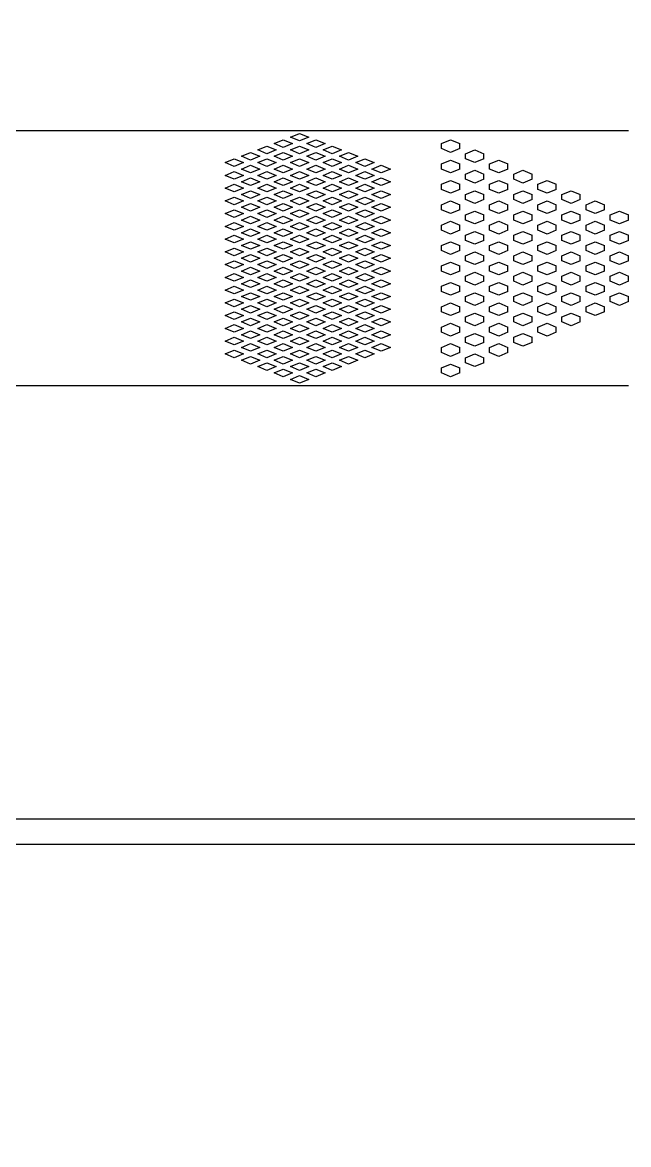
# Model space of a CAD drawing. Header units: inches. Extents: x -271009 to 5700, y -37000 to 38138.
# Drawn here: x -119278 to -116867, y -27127 to -22660 of the extents above; entities that cross this region are included whole.
import ezdxf

# ---------------------------------------------------------------- set-up
doc = ezdxf.new("R2010")
doc.units = ezdxf.units.IN
doc.header["$MEASUREMENT"] = 0

msp = doc.modelspace()

# ---------------------------------------------------------------- linework, layer by layer
for p, q in [((-116867.2, -23091.2), (-119823.5, -23091.2)), ((-118277.5, -23142), (-118241, -23126.8)), ((-118241, -23157.2), (-118277.5, -23142)), ((-118241, -23126.8), (-118204.5, -23142)), ((-118204.5, -23142), (-118241, -23157.2)), ((-118212.6, -23116.6), (-118176, -23101.4)), ((-118176, -23131.8), (-118212.6, -23116.6)), ((-118176, -23101.4), (-118139.5, -23116.6)), ((-118139.5, -23116.6), (-118176, -23131.8)), ((-118147.6, -23142), (-118111.1, -23126.8)), ((-118111.1, -23157.2), (-118147.6, -23142)), ((-118111.1, -23126.8), (-118074.5, -23142)), ((-118074.5, -23142), (-118111.1, -23157.2)), ((-117611.7, -23142), (-117575.2, -23126.8)), ((-117611.7, -23162.3), (-117611.7, -23142)), ((-117575.2, -23126.8), (-117538.6, -23142)), ((-117538.6, -23162.3), (-117538.6, -23142)), ((-118407.5, -23192.7), (-118370.9, -23177.5)), ((-118370.9, -23177.5), (-118334.4, -23192.7)), ((-118342.5, -23167.4), (-118306, -23152.1)), ((-118306, -23182.6), (-118342.5, -23167.4)), ((-118306, -23152.1), (-118269.4, -23167.4)), ((-118269.4, -23167.4), (-118306, -23182.6)), ((-118277.5, -23192.7), (-118241, -23177.5)), ((-118241, -23177.5), (-118204.5, -23192.7)), ((-118212.6, -23167.4), (-118176, -23152.1)), ((-118176, -23182.6), (-118212.6, -23167.4)), ((-118176, -23152.1), (-118139.5, -23167.4)), ((-118139.5, -23167.4), (-118176, -23182.6)), ((-118147.6, -23192.7), (-118111.1, -23177.5)), ((-118111.1, -23177.5), (-118074.5, -23192.7)), ((-118082.7, -23167.4), (-118046.1, -23152.1)), ((-118046.1, -23182.6), (-118082.7, -23167.4)), ((-118046.1, -23152.1), (-118009.6, -23167.4)), ((-118009.6, -23167.4), (-118046.1, -23182.6)), ((-118017.7, -23192.7), (-117981.2, -23177.5)), ((-117981.2, -23177.5), (-117944.6, -23192.7)), ((-117575.2, -23177.5), (-117611.7, -23162.3)), ((-117538.6, -23162.3), (-117575.2, -23177.5)), ((-117515.8, -23182.6), (-117479.2, -23167.4)), ((-117515.8, -23202.9), (-117515.8, -23182.6)), ((-117479.2, -23167.4), (-117442.7, -23182.6)), ((-117442.7, -23202.9), (-117442.7, -23182.6)), ((-118472.4, -23218.1), (-118435.9, -23202.9)), ((-118435.9, -23233.3), (-118472.4, -23218.1)), ((-118435.9, -23202.9), (-118399.3, -23218.1)), ((-118399.3, -23218.1), (-118435.9, -23233.3)), ((-118370.9, -23208), (-118407.5, -23192.7)), ((-118407.5, -23243.5), (-118370.9, -23228.3)), ((-118334.4, -23192.7), (-118370.9, -23208)), ((-118370.9, -23228.3), (-118334.4, -23243.5)), ((-118342.5, -23218.1), (-118306, -23202.9)), ((-118306, -23233.3), (-118342.5, -23218.1)), ((-118306, -23202.9), (-118269.4, -23218.1)), ((-118269.4, -23218.1), (-118306, -23233.3)), ((-118241, -23208), (-118277.5, -23192.7)), ((-118277.5, -23243.5), (-118241, -23228.3)), ((-118204.5, -23192.7), (-118241, -23208)), ((-118241, -23228.3), (-118204.5, -23243.5)), ((-118212.6, -23218.1), (-118176, -23202.9)), ((-118176, -23233.3), (-118212.6, -23218.1)), ((-118176, -23202.9), (-118139.5, -23218.1)), ((-118139.5, -23218.1), (-118176, -23233.3)), ((-118111.1, -23208), (-118147.6, -23192.7)), ((-118147.6, -23243.5), (-118111.1, -23228.3)), ((-118074.5, -23192.7), (-118111.1, -23208)), ((-118111.1, -23228.3), (-118074.5, -23243.5)), ((-118082.7, -23218.1), (-118046.1, -23202.9)), ((-118046.1, -23233.3), (-118082.7, -23218.1)), ((-118046.1, -23202.9), (-118009.6, -23218.1)), ((-118009.6, -23218.1), (-118046.1, -23233.3)), ((-117981.2, -23208), (-118017.7, -23192.7)), ((-118017.7, -23243.5), (-117981.2, -23228.3)), ((-117944.6, -23192.7), (-117981.2, -23208)), ((-117981.2, -23228.3), (-117944.6, -23243.5)), ((-117952.7, -23218.1), (-117916.2, -23202.9)), ((-117916.2, -23233.3), (-117952.7, -23218.1)), ((-117916.2, -23202.9), (-117879.7, -23218.1)), ((-117879.7, -23218.1), (-117916.2, -23233.3)), ((-117887.8, -23243.5), (-117851.2, -23228.3)), ((-117851.2, -23228.3), (-117814.7, -23243.5)), ((-117611.7, -23223.2), (-117575.2, -23208)), ((-117611.7, -23243.5), (-117611.7, -23223.2)), ((-117575.2, -23208), (-117538.6, -23223.2)), ((-117538.6, -23243.5), (-117538.6, -23223.2)), ((-117479.2, -23218.1), (-117515.8, -23202.9)), ((-117442.7, -23202.9), (-117479.2, -23218.1)), ((-117419.9, -23223.2), (-117383.3, -23208)), ((-117419.9, -23243.5), (-117419.9, -23223.2)), ((-117383.3, -23208), (-117346.8, -23223.2)), ((-117346.8, -23243.5), (-117346.8, -23223.2)), ((-118472.4, -23268.9), (-118435.9, -23253.6)), ((-118435.9, -23284.1), (-118472.4, -23268.9)), ((-118435.9, -23253.6), (-118399.3, -23268.9)), ((-118399.3, -23268.9), (-118435.9, -23284.1)), ((-118370.9, -23258.7), (-118407.5, -23243.5)), ((-118334.4, -23243.5), (-118370.9, -23258.7)), ((-118342.5, -23268.9), (-118306, -23253.6)), ((-118306, -23284.1), (-118342.5, -23268.9)), ((-118306, -23253.6), (-118269.4, -23268.9)), ((-118269.4, -23268.9), (-118306, -23284.1)), ((-118241, -23258.7), (-118277.5, -23243.5)), ((-118204.5, -23243.5), (-118241, -23258.7)), ((-118212.6, -23268.9), (-118176, -23253.6)), ((-118176, -23284.1), (-118212.6, -23268.9)), ((-118176, -23253.6), (-118139.5, -23268.9)), ((-118139.5, -23268.9), (-118176, -23284.1)), ((-118111.1, -23258.7), (-118147.6, -23243.5)), ((-118074.5, -23243.5), (-118111.1, -23258.7)), ((-118082.7, -23268.9), (-118046.1, -23253.6)), ((-118046.1, -23284.1), (-118082.7, -23268.9)), ((-118046.1, -23253.6), (-118009.6, -23268.9)), ((-118009.6, -23268.9), (-118046.1, -23284.1)), ((-117981.2, -23258.7), (-118017.7, -23243.5)), ((-117944.6, -23243.5), (-117981.2, -23258.7)), ((-117952.7, -23268.9), (-117916.2, -23253.6)), ((-117916.2, -23284.1), (-117952.7, -23268.9)), ((-117916.2, -23253.6), (-117879.7, -23268.9)), ((-117879.7, -23268.9), (-117916.2, -23284.1)), ((-117851.2, -23258.7), (-117887.8, -23243.5)), ((-117814.7, -23243.5), (-117851.2, -23258.7)), ((-117575.2, -23258.7), (-117611.7, -23243.5)), ((-117538.6, -23243.5), (-117575.2, -23258.7)), ((-117515.8, -23263.8), (-117479.2, -23248.6)), ((-117515.8, -23284.1), (-117515.8, -23263.8)), ((-117479.2, -23248.6), (-117442.7, -23263.8)), ((-117442.7, -23284.1), (-117442.7, -23263.8)), ((-117383.3, -23258.7), (-117419.9, -23243.5)), ((-117346.8, -23243.5), (-117383.3, -23258.7)), ((-117323.9, -23263.8), (-117287.4, -23248.6)), ((-117323.9, -23284.1), (-117323.9, -23263.8)), ((-117287.4, -23248.6), (-117250.9, -23263.8)), ((-117250.9, -23284.1), (-117250.9, -23263.8)), ((-118472.4, -23319.6), (-118435.9, -23304.4)), ((-118435.9, -23334.8), (-118472.4, -23319.6)), ((-118435.9, -23304.4), (-118399.3, -23319.6)), ((-118399.3, -23319.6), (-118435.9, -23334.8)), ((-118407.5, -23294.2), (-118370.9, -23279)), ((-118370.9, -23309.5), (-118407.5, -23294.2)), ((-118370.9, -23279), (-118334.4, -23294.2)), ((-118334.4, -23294.2), (-118370.9, -23309.5)), ((-118342.5, -23319.6), (-118306, -23304.4)), ((-118306, -23334.8), (-118342.5, -23319.6)), ((-118306, -23304.4), (-118269.4, -23319.6)), ((-118269.4, -23319.6), (-118306, -23334.8)), ((-118277.5, -23294.2), (-118241, -23279)), ((-118241, -23309.5), (-118277.5, -23294.2)), ((-118241, -23279), (-118204.5, -23294.2)), ((-118204.5, -23294.2), (-118241, -23309.5)), ((-118212.6, -23319.6), (-118176, -23304.4)), ((-118176, -23334.8), (-118212.6, -23319.6)), ((-118176, -23304.4), (-118139.5, -23319.6)), ((-118139.5, -23319.6), (-118176, -23334.8)), ((-118147.6, -23294.2), (-118111.1, -23279)), ((-118111.1, -23309.5), (-118147.6, -23294.2)), ((-118111.1, -23279), (-118074.5, -23294.2)), ((-118074.5, -23294.2), (-118111.1, -23309.5)), ((-118082.7, -23319.6), (-118046.1, -23304.4)), ((-118046.1, -23334.8), (-118082.7, -23319.6)), ((-118046.1, -23304.4), (-118009.6, -23319.6)), ((-118009.6, -23319.6), (-118046.1, -23334.8)), ((-118017.7, -23294.2), (-117981.2, -23279)), ((-117981.2, -23309.5), (-118017.7, -23294.2)), ((-117981.2, -23279), (-117944.6, -23294.2)), ((-117944.6, -23294.2), (-117981.2, -23309.5)), ((-117952.7, -23319.6), (-117916.2, -23304.4)), ((-117916.2, -23334.8), (-117952.7, -23319.6)), ((-117916.2, -23304.4), (-117879.7, -23319.6)), ((-117879.7, -23319.6), (-117916.2, -23334.8)), ((-117887.8, -23294.2), (-117851.2, -23279)), ((-117851.2, -23309.5), (-117887.8, -23294.2)), ((-117851.2, -23279), (-117814.7, -23294.2)), ((-117814.7, -23294.2), (-117851.2, -23309.5)), ((-117611.7, -23304.4), (-117575.2, -23289.2)), ((-117611.7, -23324.7), (-117611.7, -23304.4)), ((-117575.2, -23289.2), (-117538.6, -23304.4)), ((-117538.6, -23324.7), (-117538.6, -23304.4)), ((-117479.2, -23299.3), (-117515.8, -23284.1)), ((-117442.7, -23284.1), (-117479.2, -23299.3)), ((-117419.9, -23304.4), (-117383.3, -23289.2)), ((-117419.9, -23324.7), (-117419.9, -23304.4)), ((-117383.3, -23289.2), (-117346.8, -23304.4)), ((-117346.8, -23324.7), (-117346.8, -23304.4)), ((-117287.4, -23299.3), (-117323.9, -23284.1)), ((-117250.9, -23284.1), (-117287.4, -23299.3)), ((-117228, -23304.4), (-117191.5, -23289.2)), ((-117228, -23324.7), (-117228, -23304.4)), ((-117191.5, -23289.2), (-117154.9, -23304.4)), ((-117154.9, -23324.7), (-117154.9, -23304.4)), ((-118472.4, -23370.4), (-118435.9, -23355.1)), ((-118435.9, -23355.1), (-118399.3, -23370.4)), ((-118407.5, -23345), (-118370.9, -23329.8)), ((-118370.9, -23360.2), (-118407.5, -23345)), ((-118370.9, -23329.8), (-118334.4, -23345)), ((-118334.4, -23345), (-118370.9, -23360.2)), ((-118342.5, -23370.4), (-118306, -23355.1)), ((-118306, -23355.1), (-118269.4, -23370.4)), ((-118277.5, -23345), (-118241, -23329.8)), ((-118241, -23360.2), (-118277.5, -23345)), ((-118241, -23329.8), (-118204.5, -23345)), ((-118204.5, -23345), (-118241, -23360.2)), ((-118212.6, -23370.4), (-118176, -23355.1)), ((-118176, -23355.1), (-118139.5, -23370.4)), ((-118147.6, -23345), (-118111.1, -23329.8)), ((-118111.1, -23360.2), (-118147.6, -23345)), ((-118111.1, -23329.8), (-118074.5, -23345)), ((-118074.5, -23345), (-118111.1, -23360.2)), ((-118082.7, -23370.4), (-118046.1, -23355.1)), ((-118046.1, -23355.1), (-118009.6, -23370.4)), ((-118017.7, -23345), (-117981.2, -23329.8)), ((-117981.2, -23360.2), (-118017.7, -23345)), ((-117981.2, -23329.8), (-117944.6, -23345)), ((-117944.6, -23345), (-117981.2, -23360.2)), ((-117952.7, -23370.4), (-117916.2, -23355.1)), ((-117916.2, -23355.1), (-117879.7, -23370.4)), ((-117887.8, -23345), (-117851.2, -23329.8)), ((-117851.2, -23360.2), (-117887.8, -23345)), ((-117851.2, -23329.8), (-117814.7, -23345)), ((-117814.7, -23345), (-117851.2, -23360.2)), ((-117575.2, -23339.9), (-117611.7, -23324.7)), ((-117538.6, -23324.7), (-117575.2, -23339.9)), ((-117515.8, -23345), (-117479.2, -23329.8)), ((-117515.8, -23365.3), (-117515.8, -23345)), ((-117479.2, -23380.5), (-117515.8, -23365.3)), ((-117479.2, -23329.8), (-117442.7, -23345)), ((-117442.7, -23365.3), (-117479.2, -23380.5)), ((-117442.7, -23365.3), (-117442.7, -23345)), ((-117383.3, -23339.9), (-117419.9, -23324.7)), ((-117346.8, -23324.7), (-117383.3, -23339.9)), ((-117323.9, -23345), (-117287.4, -23329.8)), ((-117323.9, -23365.3), (-117323.9, -23345)), ((-117287.4, -23380.5), (-117323.9, -23365.3)), ((-117287.4, -23329.8), (-117250.9, -23345)), ((-117250.9, -23365.3), (-117287.4, -23380.5)), ((-117250.9, -23365.3), (-117250.9, -23345)), ((-117191.5, -23339.9), (-117228, -23324.7)), ((-117154.9, -23324.7), (-117191.5, -23339.9)), ((-117132.1, -23345), (-117095.6, -23329.8)), ((-117132.1, -23365.3), (-117132.1, -23345)), ((-117095.6, -23380.5), (-117132.1, -23365.3)), ((-117095.6, -23329.8), (-117059, -23345)), ((-117059, -23365.3), (-117095.6, -23380.5)), ((-117059, -23365.3), (-117059, -23345)), ((-118435.9, -23385.6), (-118472.4, -23370.4)), ((-118472.4, -23421.1), (-118435.9, -23405.9)), ((-118399.3, -23370.4), (-118435.9, -23385.6)), ((-118435.9, -23405.9), (-118399.3, -23421.1)), ((-118407.5, -23395.7), (-118370.9, -23380.5)), ((-118370.9, -23411), (-118407.5, -23395.7)), ((-118370.9, -23380.5), (-118334.4, -23395.7)), ((-118334.4, -23395.7), (-118370.9, -23411)), ((-118306, -23385.6), (-118342.5, -23370.4)), ((-118342.5, -23421.1), (-118306, -23405.9)), ((-118269.4, -23370.4), (-118306, -23385.6)), ((-118306, -23405.9), (-118269.4, -23421.1)), ((-118277.5, -23395.7), (-118241, -23380.5)), ((-118241, -23411), (-118277.5, -23395.7)), ((-118241, -23380.5), (-118204.5, -23395.7)), ((-118204.5, -23395.7), (-118241, -23411)), ((-118176, -23385.6), (-118212.6, -23370.4)), ((-118212.6, -23421.1), (-118176, -23405.9)), ((-118139.5, -23370.4), (-118176, -23385.6)), ((-118176, -23405.9), (-118139.5, -23421.1)), ((-118147.6, -23395.7), (-118111.1, -23380.5)), ((-118111.1, -23411), (-118147.6, -23395.7)), ((-118111.1, -23380.5), (-118074.5, -23395.7)), ((-118074.5, -23395.7), (-118111.1, -23411)), ((-118046.1, -23385.6), (-118082.7, -23370.4)), ((-118082.7, -23421.1), (-118046.1, -23405.9)), ((-118009.6, -23370.4), (-118046.1, -23385.6)), ((-118046.1, -23405.9), (-118009.6, -23421.1)), ((-118017.7, -23395.7), (-117981.2, -23380.5)), ((-117981.2, -23411), (-118017.7, -23395.7)), ((-117981.2, -23380.5), (-117944.6, -23395.7)), ((-117944.6, -23395.7), (-117981.2, -23411)), ((-117916.2, -23385.6), (-117952.7, -23370.4)), ((-117952.7, -23421.1), (-117916.2, -23405.9)), ((-117879.7, -23370.4), (-117916.2, -23385.6)), ((-117916.2, -23405.9), (-117879.7, -23421.1)), ((-117887.8, -23395.7), (-117851.2, -23380.5)), ((-117851.2, -23411), (-117887.8, -23395.7)), ((-117851.2, -23380.5), (-117814.7, -23395.7)), ((-117814.7, -23395.7), (-117851.2, -23411)), ((-117611.7, -23385.6), (-117575.2, -23370.4)), ((-117611.7, -23405.9), (-117611.7, -23385.6)), ((-117575.2, -23421.1), (-117611.7, -23405.9)), ((-117575.2, -23370.4), (-117538.6, -23385.6)), ((-117538.6, -23405.9), (-117575.2, -23421.1)), ((-117538.6, -23405.9), (-117538.6, -23385.6)), ((-117419.9, -23385.6), (-117383.3, -23370.4)), ((-117419.9, -23405.9), (-117419.9, -23385.6)), ((-117383.3, -23421.1), (-117419.9, -23405.9)), ((-117383.3, -23370.4), (-117346.8, -23385.6)), ((-117346.8, -23405.9), (-117383.3, -23421.1)), ((-117346.8, -23405.9), (-117346.8, -23385.6)), ((-117228, -23385.6), (-117191.5, -23370.4)), ((-117228, -23405.9), (-117228, -23385.6)), ((-117191.5, -23421.1), (-117228, -23405.9)), ((-117191.5, -23370.4), (-117154.9, -23385.6)), ((-117154.9, -23405.9), (-117191.5, -23421.1)), ((-117154.9, -23405.9), (-117154.9, -23385.6)), ((-117036.2, -23385.6), (-116999.7, -23370.4)), ((-117036.2, -23405.9), (-117036.2, -23385.6)), ((-116999.7, -23421.1), (-117036.2, -23405.9)), ((-116999.7, -23370.4), (-116963.1, -23385.6)), ((-116963.1, -23405.9), (-116999.7, -23421.1)), ((-116963.1, -23405.9), (-116963.1, -23385.6)), ((-118435.9, -23436.3), (-118472.4, -23421.1)), ((-118399.3, -23421.1), (-118435.9, -23436.3)), ((-118407.5, -23446.5), (-118370.9, -23431.3)), ((-118370.9, -23461.7), (-118407.5, -23446.5)), ((-118370.9, -23431.3), (-118334.4, -23446.5)), ((-118334.4, -23446.5), (-118370.9, -23461.7)), ((-118306, -23436.3), (-118342.5, -23421.1)), ((-118269.4, -23421.1), (-118306, -23436.3)), ((-118277.5, -23446.5), (-118241, -23431.3)), ((-118241, -23461.7), (-118277.5, -23446.5)), ((-118241, -23431.3), (-118204.5, -23446.5)), ((-118204.5, -23446.5), (-118241, -23461.7)), ((-118176, -23436.3), (-118212.6, -23421.1)), ((-118139.5, -23421.1), (-118176, -23436.3)), ((-118147.6, -23446.5), (-118111.1, -23431.3)), ((-118111.1, -23461.7), (-118147.6, -23446.5)), ((-118111.1, -23431.3), (-118074.5, -23446.5)), ((-118074.5, -23446.5), (-118111.1, -23461.7)), ((-118046.1, -23436.3), (-118082.7, -23421.1)), ((-118009.6, -23421.1), (-118046.1, -23436.3)), ((-118017.7, -23446.5), (-117981.2, -23431.3)), ((-117981.2, -23461.7), (-118017.7, -23446.5)), ((-117981.2, -23431.3), (-117944.6, -23446.5)), ((-117944.6, -23446.5), (-117981.2, -23461.7)), ((-117916.2, -23436.3), (-117952.7, -23421.1)), ((-117879.7, -23421.1), (-117916.2, -23436.3)), ((-117887.8, -23446.5), (-117851.2, -23431.3)), ((-117851.2, -23461.7), (-117887.8, -23446.5)), ((-117851.2, -23431.3), (-117814.7, -23446.5)), ((-117814.7, -23446.5), (-117851.2, -23461.7)), ((-117611.7, -23466.8), (-117575.2, -23451.6)), ((-117575.2, -23451.6), (-117538.6, -23466.8)), ((-117515.8, -23426.2), (-117479.2, -23411)), ((-117515.8, -23446.5), (-117515.8, -23426.2)), ((-117479.2, -23461.7), (-117515.8, -23446.5)), ((-117479.2, -23411), (-117442.7, -23426.2)), ((-117442.7, -23446.5), (-117479.2, -23461.7)), ((-117442.7, -23446.5), (-117442.7, -23426.2)), ((-117419.9, -23466.8), (-117383.3, -23451.6)), ((-117383.3, -23451.6), (-117346.8, -23466.8)), ((-117323.9, -23426.2), (-117287.4, -23411)), ((-117323.9, -23446.5), (-117323.9, -23426.2)), ((-117287.4, -23461.7), (-117323.9, -23446.5)), ((-117287.4, -23411), (-117250.9, -23426.2)), ((-117250.9, -23446.5), (-117287.4, -23461.7)), ((-117250.9, -23446.5), (-117250.9, -23426.2)), ((-117228, -23466.8), (-117191.5, -23451.6)), ((-117191.5, -23451.6), (-117154.9, -23466.8)), ((-117132.1, -23426.2), (-117095.6, -23411)), ((-117132.1, -23446.5), (-117132.1, -23426.2)), ((-117095.6, -23461.7), (-117132.1, -23446.5)), ((-117095.6, -23411), (-117059, -23426.2)), ((-117059, -23446.5), (-117095.6, -23461.7)), ((-117059, -23446.5), (-117059, -23426.2)), ((-117036.2, -23466.8), (-116999.7, -23451.6)), ((-116999.7, -23451.6), (-116963.1, -23466.8)), ((-116940.3, -23426.2), (-116903.7, -23411)), ((-116940.3, -23446.5), (-116940.3, -23426.2)), ((-116903.7, -23461.7), (-116940.3, -23446.5)), ((-116903.7, -23411), (-116867.2, -23426.2)), ((-116867.2, -23446.5), (-116903.7, -23461.7)), ((-116867.2, -23446.5), (-116867.2, -23426.2)), ((-118472.4, -23471.9), (-118435.9, -23456.6)), ((-118435.9, -23487.1), (-118472.4, -23471.9)), ((-118435.9, -23456.6), (-118399.3, -23471.9)), ((-118399.3, -23471.9), (-118435.9, -23487.1)), ((-118407.5, -23497.2), (-118370.9, -23482)), ((-118370.9, -23512.5), (-118407.5, -23497.2)), ((-118370.9, -23482), (-118334.4, -23497.2)), ((-118334.4, -23497.2), (-118370.9, -23512.5)), ((-118342.5, -23471.9), (-118306, -23456.6)), ((-118306, -23487.1), (-118342.5, -23471.9)), ((-118306, -23456.6), (-118269.4, -23471.9)), ((-118269.4, -23471.9), (-118306, -23487.1)), ((-118277.5, -23497.2), (-118241, -23482)), ((-118241, -23512.5), (-118277.5, -23497.2)), ((-118241, -23482), (-118204.5, -23497.2)), ((-118204.5, -23497.2), (-118241, -23512.5)), ((-118212.6, -23471.9), (-118176, -23456.6)), ((-118176, -23487.1), (-118212.6, -23471.9)), ((-118176, -23456.6), (-118139.5, -23471.9)), ((-118139.5, -23471.9), (-118176, -23487.1)), ((-118147.6, -23497.2), (-118111.1, -23482)), ((-118111.1, -23512.5), (-118147.6, -23497.2)), ((-118111.1, -23482), (-118074.5, -23497.2)), ((-118074.5, -23497.2), (-118111.1, -23512.5)), ((-118082.7, -23471.9), (-118046.1, -23456.6)), ((-118046.1, -23487.1), (-118082.7, -23471.9)), ((-118046.1, -23456.6), (-118009.6, -23471.9)), ((-118009.6, -23471.9), (-118046.1, -23487.1)), ((-118017.7, -23497.2), (-117981.2, -23482)), ((-117981.2, -23512.5), (-118017.7, -23497.2)), ((-117981.2, -23482), (-117944.6, -23497.2)), ((-117944.6, -23497.2), (-117981.2, -23512.5)), ((-117952.7, -23471.9), (-117916.2, -23456.6)), ((-117916.2, -23487.1), (-117952.7, -23471.9)), ((-117916.2, -23456.6), (-117879.7, -23471.9)), ((-117879.7, -23471.9), (-117916.2, -23487.1)), ((-117887.8, -23497.2), (-117851.2, -23482)), ((-117851.2, -23512.5), (-117887.8, -23497.2)), ((-117851.2, -23482), (-117814.7, -23497.2)), ((-117814.7, -23497.2), (-117851.2, -23512.5)), ((-117611.7, -23487.1), (-117611.7, -23466.8)), ((-117575.2, -23502.3), (-117611.7, -23487.1)), ((-117538.6, -23487.1), (-117575.2, -23502.3)), ((-117538.6, -23487.1), (-117538.6, -23466.8)), ((-117515.8, -23507.4), (-117479.2, -23492.2)), ((-117479.2, -23492.2), (-117442.7, -23507.4)), ((-117419.9, -23487.1), (-117419.9, -23466.8)), ((-117383.3, -23502.3), (-117419.9, -23487.1)), ((-117346.8, -23487.1), (-117383.3, -23502.3)), ((-117346.8, -23487.1), (-117346.8, -23466.8)), ((-117323.9, -23507.4), (-117287.4, -23492.2)), ((-117287.4, -23492.2), (-117250.9, -23507.4)), ((-117228, -23487.1), (-117228, -23466.8)), ((-117191.5, -23502.3), (-117228, -23487.1)), ((-117154.9, -23487.1), (-117191.5, -23502.3)), ((-117154.9, -23487.1), (-117154.9, -23466.8)), ((-117132.1, -23507.4), (-117095.6, -23492.2)), ((-117095.6, -23492.2), (-117059, -23507.4)), ((-117036.2, -23487.1), (-117036.2, -23466.8)), ((-116999.7, -23502.3), (-117036.2, -23487.1)), ((-116963.1, -23487.1), (-116999.7, -23502.3)), ((-116963.1, -23487.1), (-116963.1, -23466.8)), ((-116940.3, -23507.4), (-116903.7, -23492.2)), ((-116903.7, -23492.2), (-116867.2, -23507.4)), ((-118472.4, -23522.6), (-118435.9, -23507.4)), ((-118435.9, -23537.8), (-118472.4, -23522.6)), ((-118435.9, -23507.4), (-118399.3, -23522.6)), ((-118399.3, -23522.6), (-118435.9, -23537.8)), ((-118407.5, -23548), (-118370.9, -23532.8)), ((-118370.9, -23532.8), (-118334.4, -23548)), ((-118342.5, -23522.6), (-118306, -23507.4)), ((-118306, -23537.8), (-118342.5, -23522.6)), ((-118306, -23507.4), (-118269.4, -23522.6)), ((-118269.4, -23522.6), (-118306, -23537.8)), ((-118277.5, -23548), (-118241, -23532.8)), ((-118241, -23532.8), (-118204.5, -23548)), ((-118212.6, -23522.6), (-118176, -23507.4)), ((-118176, -23537.8), (-118212.6, -23522.6)), ((-118176, -23507.4), (-118139.5, -23522.6)), ((-118139.5, -23522.6), (-118176, -23537.8)), ((-118147.6, -23548), (-118111.1, -23532.8)), ((-118111.1, -23532.8), (-118074.5, -23548)), ((-118082.7, -23522.6), (-118046.1, -23507.4)), ((-118046.1, -23537.8), (-118082.7, -23522.6)), ((-118046.1, -23507.4), (-118009.6, -23522.6)), ((-118009.6, -23522.6), (-118046.1, -23537.8)), ((-118017.7, -23548), (-117981.2, -23532.8)), ((-117981.2, -23532.8), (-117944.6, -23548)), ((-117952.7, -23522.6), (-117916.2, -23507.4)), ((-117916.2, -23537.8), (-117952.7, -23522.6)), ((-117916.2, -23507.4), (-117879.7, -23522.6)), ((-117879.7, -23522.6), (-117916.2, -23537.8)), ((-117887.8, -23548), (-117851.2, -23532.8)), ((-117851.2, -23532.8), (-117814.7, -23548)), ((-117611.7, -23548), (-117575.2, -23532.8)), ((-117575.2, -23532.8), (-117538.6, -23548)), ((-117515.8, -23527.7), (-117515.8, -23507.4)), ((-117479.2, -23542.9), (-117515.8, -23527.7)), ((-117442.7, -23527.7), (-117479.2, -23542.9)), ((-117442.7, -23527.7), (-117442.7, -23507.4)), ((-117419.9, -23548), (-117383.3, -23532.8)), ((-117383.3, -23532.8), (-117346.8, -23548)), ((-117323.9, -23527.7), (-117323.9, -23507.4)), ((-117287.4, -23542.9), (-117323.9, -23527.7)), ((-117250.9, -23527.7), (-117287.4, -23542.9)), ((-117250.9, -23527.7), (-117250.9, -23507.4)), ((-117228, -23548), (-117191.5, -23532.8)), ((-117191.5, -23532.8), (-117154.9, -23548)), ((-117132.1, -23527.7), (-117132.1, -23507.4)), ((-117095.6, -23542.9), (-117132.1, -23527.7)), ((-117059, -23527.7), (-117095.6, -23542.9)), ((-117059, -23527.7), (-117059, -23507.4)), ((-117036.2, -23548), (-116999.7, -23532.8)), ((-116999.7, -23532.8), (-116963.1, -23548)), ((-116940.3, -23527.7), (-116940.3, -23507.4)), ((-116903.7, -23542.9), (-116940.3, -23527.7)), ((-116867.2, -23527.7), (-116903.7, -23542.9)), ((-116867.2, -23527.7), (-116867.2, -23507.4)), ((-118472.4, -23573.4), (-118435.9, -23558.1)), ((-118435.9, -23588.6), (-118472.4, -23573.4)), ((-118435.9, -23558.1), (-118399.3, -23573.4)), ((-118399.3, -23573.4), (-118435.9, -23588.6)), ((-118370.9, -23563.2), (-118407.5, -23548)), ((-118407.5, -23598.7), (-118370.9, -23583.5)), ((-118334.4, -23548), (-118370.9, -23563.2)), ((-118370.9, -23583.5), (-118334.4, -23598.7)), ((-118342.5, -23573.4), (-118306, -23558.1)), ((-118306, -23588.6), (-118342.5, -23573.4)), ((-118306, -23558.1), (-118269.4, -23573.4)), ((-118269.4, -23573.4), (-118306, -23588.6)), ((-118241, -23563.2), (-118277.5, -23548)), ((-118277.5, -23598.7), (-118241, -23583.5)), ((-118204.5, -23548), (-118241, -23563.2)), ((-118241, -23583.5), (-118204.5, -23598.7)), ((-118212.6, -23573.4), (-118176, -23558.1)), ((-118176, -23588.6), (-118212.6, -23573.4)), ((-118176, -23558.1), (-118139.5, -23573.4)), ((-118139.5, -23573.4), (-118176, -23588.6)), ((-118111.1, -23563.2), (-118147.6, -23548)), ((-118147.6, -23598.7), (-118111.1, -23583.5)), ((-118074.5, -23548), (-118111.1, -23563.2)), ((-118111.1, -23583.5), (-118074.5, -23598.7)), ((-118082.7, -23573.4), (-118046.1, -23558.1)), ((-118046.1, -23588.6), (-118082.7, -23573.4)), ((-118046.1, -23558.1), (-118009.6, -23573.4)), ((-118009.6, -23573.4), (-118046.1, -23588.6)), ((-117981.2, -23563.2), (-118017.7, -23548)), ((-118017.7, -23598.7), (-117981.2, -23583.5)), ((-117944.6, -23548), (-117981.2, -23563.2)), ((-117981.2, -23583.5), (-117944.6, -23598.7)), ((-117952.7, -23573.4), (-117916.2, -23558.1)), ((-117916.2, -23588.6), (-117952.7, -23573.4)), ((-117916.2, -23558.1), (-117879.7, -23573.4)), ((-117879.7, -23573.4), (-117916.2, -23588.6)), ((-117851.2, -23563.2), (-117887.8, -23548)), ((-117887.8, -23598.7), (-117851.2, -23583.5)), ((-117814.7, -23548), (-117851.2, -23563.2)), ((-117851.2, -23583.5), (-117814.7, -23598.7)), ((-117611.7, -23568.3), (-117611.7, -23548)), ((-117575.2, -23583.5), (-117611.7, -23568.3)), ((-117538.6, -23568.3), (-117575.2, -23583.5)), ((-117538.6, -23568.3), (-117538.6, -23548)), ((-117515.8, -23588.6), (-117479.2, -23573.4)), ((-117515.8, -23608.9), (-117515.8, -23588.6)), ((-117479.2, -23573.4), (-117442.7, -23588.6)), ((-117442.7, -23608.9), (-117442.7, -23588.6)), ((-117419.9, -23568.3), (-117419.9, -23548)), ((-117383.3, -23583.5), (-117419.9, -23568.3)), ((-117346.8, -23568.3), (-117383.3, -23583.5)), ((-117346.8, -23568.3), (-117346.8, -23548)), ((-117323.9, -23588.6), (-117287.4, -23573.4)), ((-117323.9, -23608.9), (-117323.9, -23588.6)), ((-117287.4, -23573.4), (-117250.9, -23588.6)), ((-117250.9, -23608.9), (-117250.9, -23588.6)), ((-117228, -23568.3), (-117228, -23548)), ((-117191.5, -23583.5), (-117228, -23568.3)), ((-117154.9, -23568.3), (-117191.5, -23583.5)), ((-117154.9, -23568.3), (-117154.9, -23548)), ((-117132.1, -23588.6), (-117095.6, -23573.4)), ((-117132.1, -23608.9), (-117132.1, -23588.6)), ((-117095.6, -23573.4), (-117059, -23588.6)), ((-117059, -23608.9), (-117059, -23588.6)), ((-117036.2, -23568.3), (-117036.2, -23548)), ((-116999.7, -23583.5), (-117036.2, -23568.3)), ((-116963.1, -23568.3), (-116999.7, -23583.5)), ((-116963.1, -23568.3), (-116963.1, -23548)), ((-116940.3, -23588.6), (-116903.7, -23573.4)), ((-116940.3, -23608.9), (-116940.3, -23588.6)), ((-116903.7, -23573.4), (-116867.2, -23588.6)), ((-116867.2, -23608.9), (-116867.2, -23588.6)), ((-118472.4, -23624.1), (-118435.9, -23608.9)), ((-118435.9, -23639.3), (-118472.4, -23624.1)), ((-118435.9, -23608.9), (-118399.3, -23624.1)), ((-118399.3, -23624.1), (-118435.9, -23639.3)), ((-118370.9, -23614), (-118407.5, -23598.7)), ((-118334.4, -23598.7), (-118370.9, -23614)), ((-118342.5, -23624.1), (-118306, -23608.9)), ((-118306, -23639.3), (-118342.5, -23624.1)), ((-118306, -23608.9), (-118269.4, -23624.1)), ((-118269.4, -23624.1), (-118306, -23639.3)), ((-118241, -23614), (-118277.5, -23598.7)), ((-118204.5, -23598.7), (-118241, -23614)), ((-118212.6, -23624.1), (-118176, -23608.9)), ((-118176, -23639.3), (-118212.6, -23624.1)), ((-118176, -23608.9), (-118139.5, -23624.1)), ((-118139.5, -23624.1), (-118176, -23639.3)), ((-118111.1, -23614), (-118147.6, -23598.7)), ((-118074.5, -23598.7), (-118111.1, -23614)), ((-118082.7, -23624.1), (-118046.1, -23608.9)), ((-118046.1, -23639.3), (-118082.7, -23624.1)), ((-118046.1, -23608.9), (-118009.6, -23624.1)), ((-118009.6, -23624.1), (-118046.1, -23639.3)), ((-117981.2, -23614), (-118017.7, -23598.7)), ((-117944.6, -23598.7), (-117981.2, -23614)), ((-117952.7, -23624.1), (-117916.2, -23608.9)), ((-117916.2, -23639.3), (-117952.7, -23624.1)), ((-117916.2, -23608.9), (-117879.7, -23624.1)), ((-117879.7, -23624.1), (-117916.2, -23639.3)), ((-117851.2, -23614), (-117887.8, -23598.7)), ((-117814.7, -23598.7), (-117851.2, -23614)), ((-117611.7, -23629.2), (-117575.2, -23614)), ((-117611.7, -23649.5), (-117611.7, -23629.2)), ((-117575.2, -23614), (-117538.6, -23629.2)), ((-117538.6, -23649.5), (-117538.6, -23629.2)), ((-117479.2, -23624.1), (-117515.8, -23608.9)), ((-117442.7, -23608.9), (-117479.2, -23624.1)), ((-117419.9, -23629.2), (-117383.3, -23614)), ((-117419.9, -23649.5), (-117419.9, -23629.2)), ((-117383.3, -23614), (-117346.8, -23629.2)), ((-117346.8, -23649.5), (-117346.8, -23629.2)), ((-117287.4, -23624.1), (-117323.9, -23608.9)), ((-117250.9, -23608.9), (-117287.4, -23624.1)), ((-117228, -23629.2), (-117191.5, -23614)), ((-117228, -23649.5), (-117228, -23629.2)), ((-117191.5, -23614), (-117154.9, -23629.2)), ((-117154.9, -23649.5), (-117154.9, -23629.2)), ((-117095.6, -23624.1), (-117132.1, -23608.9)), ((-117059, -23608.9), (-117095.6, -23624.1)), ((-117036.2, -23629.2), (-116999.7, -23614)), ((-117036.2, -23649.5), (-117036.2, -23629.2)), ((-116999.7, -23614), (-116963.1, -23629.2)), ((-116963.1, -23649.5), (-116963.1, -23629.2)), ((-116903.7, -23624.1), (-116940.3, -23608.9)), ((-116867.2, -23608.9), (-116903.7, -23624.1)), ((-118472.4, -23674.9), (-118435.9, -23659.6)), ((-118435.9, -23690.1), (-118472.4, -23674.9)), ((-118435.9, -23659.6), (-118399.3, -23674.9)), ((-118399.3, -23674.9), (-118435.9, -23690.1)), ((-118407.5, -23649.5), (-118370.9, -23634.3)), ((-118370.9, -23664.7), (-118407.5, -23649.5)), ((-118370.9, -23634.3), (-118334.4, -23649.5)), ((-118334.4, -23649.5), (-118370.9, -23664.7)), ((-118342.5, -23674.9), (-118306, -23659.6)), ((-118306, -23690.1), (-118342.5, -23674.9)), ((-118306, -23659.6), (-118269.4, -23674.9)), ((-118269.4, -23674.9), (-118306, -23690.1)), ((-118277.5, -23649.5), (-118241, -23634.3)), ((-118241, -23664.7), (-118277.5, -23649.5)), ((-118241, -23634.3), (-118204.5, -23649.5)), ((-118204.5, -23649.5), (-118241, -23664.7)), ((-118212.6, -23674.9), (-118176, -23659.6)), ((-118176, -23690.1), (-118212.6, -23674.9)), ((-118176, -23659.6), (-118139.5, -23674.9)), ((-118139.5, -23674.9), (-118176, -23690.1)), ((-118147.6, -23649.5), (-118111.1, -23634.3)), ((-118111.1, -23664.7), (-118147.6, -23649.5)), ((-118111.1, -23634.3), (-118074.5, -23649.5)), ((-118074.5, -23649.5), (-118111.1, -23664.7)), ((-118082.7, -23674.9), (-118046.1, -23659.6)), ((-118046.1, -23690.1), (-118082.7, -23674.9)), ((-118046.1, -23659.6), (-118009.6, -23674.9)), ((-118009.6, -23674.9), (-118046.1, -23690.1)), ((-118017.7, -23649.5), (-117981.2, -23634.3)), ((-117981.2, -23664.7), (-118017.7, -23649.5)), ((-117981.2, -23634.3), (-117944.6, -23649.5)), ((-117944.6, -23649.5), (-117981.2, -23664.7)), ((-117952.7, -23674.9), (-117916.2, -23659.6)), ((-117916.2, -23690.1), (-117952.7, -23674.9)), ((-117916.2, -23659.6), (-117879.7, -23674.9)), ((-117879.7, -23674.9), (-117916.2, -23690.1)), ((-117887.8, -23649.5), (-117851.2, -23634.3)), ((-117851.2, -23664.7), (-117887.8, -23649.5)), ((-117851.2, -23634.3), (-117814.7, -23649.5)), ((-117814.7, -23649.5), (-117851.2, -23664.7)), ((-117575.2, -23664.7), (-117611.7, -23649.5)), ((-117538.6, -23649.5), (-117575.2, -23664.7)), ((-117515.8, -23669.8), (-117479.2, -23654.6)), ((-117515.8, -23690.1), (-117515.8, -23669.8)), ((-117479.2, -23654.6), (-117442.7, -23669.8)), ((-117442.7, -23690.1), (-117442.7, -23669.8)), ((-117383.3, -23664.7), (-117419.9, -23649.5)), ((-117346.8, -23649.5), (-117383.3, -23664.7)), ((-117323.9, -23669.8), (-117287.4, -23654.6)), ((-117323.9, -23690.1), (-117323.9, -23669.8)), ((-117287.4, -23654.6), (-117250.9, -23669.8)), ((-117250.9, -23690.1), (-117250.9, -23669.8)), ((-117191.5, -23664.7), (-117228, -23649.5)), ((-117154.9, -23649.5), (-117191.5, -23664.7)), ((-117132.1, -23669.8), (-117095.6, -23654.6)), ((-117132.1, -23690.1), (-117132.1, -23669.8)), ((-117095.6, -23654.6), (-117059, -23669.8)), ((-117059, -23690.1), (-117059, -23669.8)), ((-116999.7, -23664.7), (-117036.2, -23649.5)), ((-116963.1, -23649.5), (-116999.7, -23664.7)), ((-116940.3, -23669.8), (-116903.7, -23654.6)), ((-116940.3, -23690.1), (-116940.3, -23669.8)), ((-116903.7, -23654.6), (-116867.2, -23669.8)), ((-116867.2, -23690.1), (-116867.2, -23669.8)), ((-118472.4, -23725.6), (-118435.9, -23710.4)), ((-118435.9, -23710.4), (-118399.3, -23725.6)), ((-118407.5, -23700.2), (-118370.9, -23685)), ((-118370.9, -23715.5), (-118407.5, -23700.2)), ((-118370.9, -23685), (-118334.4, -23700.2)), ((-118334.4, -23700.2), (-118370.9, -23715.5)), ((-118342.5, -23725.6), (-118306, -23710.4)), ((-118306, -23710.4), (-118269.4, -23725.6)), ((-118277.5, -23700.2), (-118241, -23685)), ((-118241, -23715.5), (-118277.5, -23700.2)), ((-118241, -23685), (-118204.5, -23700.2)), ((-118204.5, -23700.2), (-118241, -23715.5)), ((-118212.6, -23725.6), (-118176, -23710.4)), ((-118176, -23710.4), (-118139.5, -23725.6)), ((-118147.6, -23700.2), (-118111.1, -23685)), ((-118111.1, -23715.5), (-118147.6, -23700.2)), ((-118111.1, -23685), (-118074.5, -23700.2)), ((-118074.5, -23700.2), (-118111.1, -23715.5)), ((-118082.7, -23725.6), (-118046.1, -23710.4)), ((-118046.1, -23710.4), (-118009.6, -23725.6)), ((-118017.7, -23700.2), (-117981.2, -23685)), ((-117981.2, -23715.5), (-118017.7, -23700.2)), ((-117981.2, -23685), (-117944.6, -23700.2)), ((-117944.6, -23700.2), (-117981.2, -23715.5)), ((-117952.7, -23725.6), (-117916.2, -23710.4)), ((-117916.2, -23710.4), (-117879.7, -23725.6)), ((-117887.8, -23700.2), (-117851.2, -23685)), ((-117851.2, -23715.5), (-117887.8, -23700.2)), ((-117851.2, -23685), (-117814.7, -23700.2)), ((-117814.7, -23700.2), (-117851.2, -23715.5)), ((-117611.7, -23710.4), (-117575.2, -23695.2)), ((-117611.7, -23730.7), (-117611.7, -23710.4)), ((-117575.2, -23695.2), (-117538.6, -23710.4)), ((-117538.6, -23730.7), (-117538.6, -23710.4)), ((-117479.2, -23705.3), (-117515.8, -23690.1)), ((-117442.7, -23690.1), (-117479.2, -23705.3)), ((-117419.9, -23710.4), (-117383.3, -23695.2)), ((-117419.9, -23730.7), (-117419.9, -23710.4)), ((-117383.3, -23695.2), (-117346.8, -23710.4)), ((-117346.8, -23730.7), (-117346.8, -23710.4)), ((-117287.4, -23705.3), (-117323.9, -23690.1)), ((-117250.9, -23690.1), (-117287.4, -23705.3)), ((-117228, -23710.4), (-117191.5, -23695.2)), ((-117228, -23730.7), (-117228, -23710.4)), ((-117191.5, -23695.2), (-117154.9, -23710.4)), ((-117154.9, -23730.7), (-117154.9, -23710.4)), ((-117095.6, -23705.3), (-117132.1, -23690.1)), ((-117059, -23690.1), (-117095.6, -23705.3)), ((-117036.2, -23710.4), (-116999.7, -23695.2)), ((-117036.2, -23730.7), (-117036.2, -23710.4)), ((-116999.7, -23695.2), (-116963.1, -23710.4)), ((-116963.1, -23730.7), (-116963.1, -23710.4)), ((-116903.7, -23705.3), (-116940.3, -23690.1)), ((-116867.2, -23690.1), (-116903.7, -23705.3)), ((-118435.9, -23740.8), (-118472.4, -23725.6)), ((-118472.4, -23776.4), (-118435.9, -23761.1)), ((-118399.3, -23725.6), (-118435.9, -23740.8)), ((-118435.9, -23761.1), (-118399.3, -23776.4)), ((-118407.5, -23751), (-118370.9, -23735.8)), ((-118370.9, -23766.2), (-118407.5, -23751)), ((-118370.9, -23735.8), (-118334.4, -23751)), ((-118334.4, -23751), (-118370.9, -23766.2)), ((-118306, -23740.8), (-118342.5, -23725.6)), ((-118342.5, -23776.4), (-118306, -23761.1)), ((-118269.4, -23725.6), (-118306, -23740.8)), ((-118306, -23761.1), (-118269.4, -23776.4)), ((-118277.5, -23751), (-118241, -23735.8)), ((-118241, -23766.2), (-118277.5, -23751)), ((-118241, -23735.8), (-118204.5, -23751)), ((-118204.5, -23751), (-118241, -23766.2)), ((-118176, -23740.8), (-118212.6, -23725.6)), ((-118212.6, -23776.4), (-118176, -23761.1)), ((-118139.5, -23725.6), (-118176, -23740.8)), ((-118176, -23761.1), (-118139.5, -23776.4)), ((-118147.6, -23751), (-118111.1, -23735.8)), ((-118111.1, -23766.2), (-118147.6, -23751)), ((-118111.1, -23735.8), (-118074.5, -23751)), ((-118074.5, -23751), (-118111.1, -23766.2)), ((-118046.1, -23740.8), (-118082.7, -23725.6)), ((-118082.7, -23776.4), (-118046.1, -23761.1)), ((-118009.6, -23725.6), (-118046.1, -23740.8)), ((-118046.1, -23761.1), (-118009.6, -23776.4)), ((-118017.7, -23751), (-117981.2, -23735.8)), ((-117981.2, -23766.2), (-118017.7, -23751)), ((-117981.2, -23735.8), (-117944.6, -23751)), ((-117944.6, -23751), (-117981.2, -23766.2)), ((-117916.2, -23740.8), (-117952.7, -23725.6)), ((-117952.7, -23776.4), (-117916.2, -23761.1)), ((-117879.7, -23725.6), (-117916.2, -23740.8)), ((-117916.2, -23761.1), (-117879.7, -23776.4)), ((-117887.8, -23751), (-117851.2, -23735.8)), ((-117851.2, -23766.2), (-117887.8, -23751)), ((-117851.2, -23735.8), (-117814.7, -23751)), ((-117814.7, -23751), (-117851.2, -23766.2)), ((-117575.2, -23745.9), (-117611.7, -23730.7)), ((-117538.6, -23730.7), (-117575.2, -23745.9)), ((-117515.8, -23751), (-117479.2, -23735.8)), ((-117515.8, -23771.3), (-117515.8, -23751)), ((-117479.2, -23735.8), (-117442.7, -23751)), ((-117442.7, -23771.3), (-117442.7, -23751)), ((-117383.3, -23745.9), (-117419.9, -23730.7)), ((-117346.8, -23730.7), (-117383.3, -23745.9)), ((-117323.9, -23751), (-117287.4, -23735.8)), ((-117323.9, -23771.3), (-117323.9, -23751)), ((-117287.4, -23735.8), (-117250.9, -23751)), ((-117250.9, -23771.3), (-117250.9, -23751)), ((-117191.5, -23745.9), (-117228, -23730.7)), ((-117154.9, -23730.7), (-117191.5, -23745.9)), ((-117132.1, -23751), (-117095.6, -23735.8)), ((-117132.1, -23771.3), (-117132.1, -23751)), ((-117095.6, -23735.8), (-117059, -23751)), ((-117059, -23771.3), (-117059, -23751)), ((-116999.7, -23745.9), (-117036.2, -23730.7)), ((-116963.1, -23730.7), (-116999.7, -23745.9)), ((-116940.3, -23751), (-116903.7, -23735.8)), ((-116940.3, -23771.3), (-116940.3, -23751)), ((-116903.7, -23735.8), (-116867.2, -23751)), ((-116867.2, -23771.3), (-116867.2, -23751)), ((-118435.9, -23791.6), (-118472.4, -23776.4)), ((-118472.4, -23827.1), (-118435.9, -23811.9)), ((-118399.3, -23776.4), (-118435.9, -23791.6)), ((-118435.9, -23811.9), (-118399.3, -23827.1)), ((-118407.5, -23801.7), (-118370.9, -23786.5)), ((-118370.9, -23817), (-118407.5, -23801.7)), ((-118370.9, -23786.5), (-118334.4, -23801.7)), ((-118334.4, -23801.7), (-118370.9, -23817)), ((-118306, -23791.6), (-118342.5, -23776.4)), ((-118342.5, -23827.1), (-118306, -23811.9)), ((-118269.4, -23776.4), (-118306, -23791.6)), ((-118306, -23811.9), (-118269.4, -23827.1)), ((-118277.5, -23801.7), (-118241, -23786.5)), ((-118241, -23817), (-118277.5, -23801.7)), ((-118241, -23786.5), (-118204.5, -23801.7)), ((-118204.5, -23801.7), (-118241, -23817)), ((-118176, -23791.6), (-118212.6, -23776.4)), ((-118212.6, -23827.1), (-118176, -23811.9)), ((-118139.5, -23776.4), (-118176, -23791.6)), ((-118176, -23811.9), (-118139.5, -23827.1)), ((-118147.6, -23801.7), (-118111.1, -23786.5)), ((-118111.1, -23817), (-118147.6, -23801.7)), ((-118111.1, -23786.5), (-118074.5, -23801.7)), ((-118074.5, -23801.7), (-118111.1, -23817)), ((-118046.1, -23791.6), (-118082.7, -23776.4)), ((-118082.7, -23827.1), (-118046.1, -23811.9)), ((-118009.6, -23776.4), (-118046.1, -23791.6)), ((-118046.1, -23811.9), (-118009.6, -23827.1)), ((-118017.7, -23801.7), (-117981.2, -23786.5)), ((-117981.2, -23817), (-118017.7, -23801.7)), ((-117981.2, -23786.5), (-117944.6, -23801.7)), ((-117944.6, -23801.7), (-117981.2, -23817)), ((-117916.2, -23791.6), (-117952.7, -23776.4)), ((-117952.7, -23827.1), (-117916.2, -23811.9)), ((-117879.7, -23776.4), (-117916.2, -23791.6)), ((-117916.2, -23811.9), (-117879.7, -23827.1)), ((-117887.8, -23801.7), (-117851.2, -23786.5)), ((-117851.2, -23817), (-117887.8, -23801.7)), ((-117851.2, -23786.5), (-117814.7, -23801.7)), ((-117814.7, -23801.7), (-117851.2, -23817)), ((-117611.7, -23791.6), (-117575.2, -23776.4)), ((-117611.7, -23811.9), (-117611.7, -23791.6)), ((-117575.2, -23827.1), (-117611.7, -23811.9)), ((-117575.2, -23776.4), (-117538.6, -23791.6)), ((-117538.6, -23811.9), (-117575.2, -23827.1)), ((-117538.6, -23811.9), (-117538.6, -23791.6)), ((-117479.2, -23786.5), (-117515.8, -23771.3)), ((-117442.7, -23771.3), (-117479.2, -23786.5)), ((-117419.9, -23791.6), (-117383.3, -23776.4)), ((-117419.9, -23811.9), (-117419.9, -23791.6)), ((-117383.3, -23827.1), (-117419.9, -23811.9)), ((-117383.3, -23776.4), (-117346.8, -23791.6)), ((-117346.8, -23811.9), (-117383.3, -23827.1)), ((-117346.8, -23811.9), (-117346.8, -23791.6)), ((-117287.4, -23786.5), (-117323.9, -23771.3)), ((-117250.9, -23771.3), (-117287.4, -23786.5)), ((-117228, -23791.6), (-117191.5, -23776.4)), ((-117228, -23811.9), (-117228, -23791.6)), ((-117191.5, -23827.1), (-117228, -23811.9)), ((-117191.5, -23776.4), (-117154.9, -23791.6)), ((-117154.9, -23811.9), (-117191.5, -23827.1)), ((-117154.9, -23811.9), (-117154.9, -23791.6)), ((-117095.6, -23786.5), (-117132.1, -23771.3)), ((-117059, -23771.3), (-117095.6, -23786.5)), ((-117036.2, -23791.6), (-116999.7, -23776.4)), ((-117036.2, -23811.9), (-117036.2, -23791.6)), ((-116999.7, -23827.1), (-117036.2, -23811.9)), ((-116999.7, -23776.4), (-116963.1, -23791.6)), ((-116963.1, -23811.9), (-116999.7, -23827.1)), ((-116963.1, -23811.9), (-116963.1, -23791.6)), ((-116903.7, -23786.5), (-116940.3, -23771.3)), ((-116867.2, -23771.3), (-116903.7, -23786.5)), ((-118435.9, -23842.3), (-118472.4, -23827.1)), ((-118399.3, -23827.1), (-118435.9, -23842.3)), ((-118407.5, -23852.5), (-118370.9, -23837.3)), ((-118370.9, -23867.7), (-118407.5, -23852.5)), ((-118370.9, -23837.3), (-118334.4, -23852.5)), ((-118334.4, -23852.5), (-118370.9, -23867.7)), ((-118306, -23842.3), (-118342.5, -23827.1)), ((-118269.4, -23827.1), (-118306, -23842.3)), ((-118277.5, -23852.5), (-118241, -23837.3)), ((-118241, -23867.7), (-118277.5, -23852.5)), ((-118241, -23837.3), (-118204.5, -23852.5)), ((-118204.5, -23852.5), (-118241, -23867.7)), ((-118176, -23842.3), (-118212.6, -23827.1)), ((-118139.5, -23827.1), (-118176, -23842.3)), ((-118147.6, -23852.5), (-118111.1, -23837.3)), ((-118111.1, -23867.7), (-118147.6, -23852.5)), ((-118111.1, -23837.3), (-118074.5, -23852.5)), ((-118074.5, -23852.5), (-118111.1, -23867.7)), ((-118046.1, -23842.3), (-118082.7, -23827.1)), ((-118009.6, -23827.1), (-118046.1, -23842.3)), ((-118017.7, -23852.5), (-117981.2, -23837.3)), ((-117981.2, -23867.7), (-118017.7, -23852.5)), ((-117981.2, -23837.3), (-117944.6, -23852.5)), ((-117944.6, -23852.5), (-117981.2, -23867.7)), ((-117916.2, -23842.3), (-117952.7, -23827.1)), ((-117879.7, -23827.1), (-117916.2, -23842.3)), ((-117887.8, -23852.5), (-117851.2, -23837.3)), ((-117851.2, -23867.7), (-117887.8, -23852.5)), ((-117851.2, -23837.3), (-117814.7, -23852.5)), ((-117814.7, -23852.5), (-117851.2, -23867.7)), ((-117515.8, -23832.2), (-117479.2, -23817)), ((-117515.8, -23852.5), (-117515.8, -23832.2)), ((-117479.2, -23867.7), (-117515.8, -23852.5)), ((-117479.2, -23817), (-117442.7, -23832.2)), ((-117442.7, -23852.5), (-117479.2, -23867.7)), ((-117442.7, -23852.5), (-117442.7, -23832.2)), ((-117323.9, -23832.2), (-117287.4, -23817)), ((-117323.9, -23852.5), (-117323.9, -23832.2)), ((-117287.4, -23867.7), (-117323.9, -23852.5)), ((-117287.4, -23817), (-117250.9, -23832.2)), ((-117250.9, -23852.5), (-117287.4, -23867.7)), ((-117250.9, -23852.5), (-117250.9, -23832.2)), ((-117132.1, -23832.2), (-117095.6, -23817)), ((-117132.1, -23852.5), (-117132.1, -23832.2)), ((-117095.6, -23867.7), (-117132.1, -23852.5)), ((-117095.6, -23817), (-117059, -23832.2)), ((-117059, -23852.5), (-117095.6, -23867.7)), ((-117059, -23852.5), (-117059, -23832.2)), ((-118472.4, -23877.9), (-118435.9, -23862.6)), ((-118435.9, -23893.1), (-118472.4, -23877.9)), ((-118435.9, -23862.6), (-118399.3, -23877.9)), ((-118399.3, -23877.9), (-118435.9, -23893.1)), ((-118407.5, -23903.2), (-118370.9, -23888)), ((-118370.9, -23888), (-118334.4, -23903.2)), ((-118342.5, -23877.9), (-118306, -23862.6)), ((-118306, -23893.1), (-118342.5, -23877.9)), ((-118306, -23862.6), (-118269.4, -23877.9)), ((-118269.4, -23877.9), (-118306, -23893.1)), ((-118277.5, -23903.2), (-118241, -23888)), ((-118241, -23888), (-118204.5, -23903.2)), ((-118212.6, -23877.9), (-118176, -23862.6)), ((-118176, -23893.1), (-118212.6, -23877.9)), ((-118176, -23862.6), (-118139.5, -23877.9)), ((-118139.5, -23877.9), (-118176, -23893.1)), ((-118147.6, -23903.2), (-118111.1, -23888)), ((-118111.1, -23888), (-118074.5, -23903.2)), ((-118082.7, -23877.9), (-118046.1, -23862.6)), ((-118046.1, -23893.1), (-118082.7, -23877.9)), ((-118046.1, -23862.6), (-118009.6, -23877.9)), ((-118009.6, -23877.9), (-118046.1, -23893.1)), ((-118017.7, -23903.2), (-117981.2, -23888)), ((-117981.2, -23888), (-117944.6, -23903.2)), ((-117952.7, -23877.9), (-117916.2, -23862.6)), ((-117916.2, -23893.1), (-117952.7, -23877.9)), ((-117916.2, -23862.6), (-117879.7, -23877.9)), ((-117879.7, -23877.9), (-117916.2, -23893.1)), ((-117887.8, -23903.2), (-117851.2, -23888)), ((-117851.2, -23888), (-117814.7, -23903.2)), ((-117611.7, -23872.8), (-117575.2, -23857.6)), ((-117611.7, -23893.1), (-117611.7, -23872.8)), ((-117575.2, -23908.3), (-117611.7, -23893.1)), ((-117575.2, -23857.6), (-117538.6, -23872.8)), ((-117538.6, -23893.1), (-117575.2, -23908.3)), ((-117538.6, -23893.1), (-117538.6, -23872.8)), ((-117515.8, -23913.4), (-117479.2, -23898.2)), ((-117479.2, -23898.2), (-117442.7, -23913.4)), ((-117419.9, -23872.8), (-117383.3, -23857.6)), ((-117419.9, -23893.1), (-117419.9, -23872.8)), ((-117383.3, -23908.3), (-117419.9, -23893.1)), ((-117383.3, -23857.6), (-117346.8, -23872.8)), ((-117346.8, -23893.1), (-117383.3, -23908.3)), ((-117346.8, -23893.1), (-117346.8, -23872.8)), ((-117323.9, -23913.4), (-117287.4, -23898.2)), ((-117287.4, -23898.2), (-117250.9, -23913.4)), ((-117228, -23872.8), (-117191.5, -23857.6)), ((-117228, -23893.1), (-117228, -23872.8)), ((-117191.5, -23908.3), (-117228, -23893.1)), ((-117191.5, -23857.6), (-117154.9, -23872.8)), ((-117154.9, -23893.1), (-117191.5, -23908.3)), ((-117154.9, -23893.1), (-117154.9, -23872.8)), ((-118472.4, -23928.6), (-118435.9, -23913.4)), ((-118435.9, -23943.8), (-118472.4, -23928.6)), ((-118435.9, -23913.4), (-118399.3, -23928.6)), ((-118399.3, -23928.6), (-118435.9, -23943.8)), ((-118370.9, -23918.5), (-118407.5, -23903.2)), ((-118407.5, -23954), (-118370.9, -23938.8)), ((-118334.4, -23903.2), (-118370.9, -23918.5)), ((-118370.9, -23938.8), (-118334.4, -23954)), ((-118342.5, -23928.6), (-118306, -23913.4)), ((-118306, -23943.8), (-118342.5, -23928.6)), ((-118306, -23913.4), (-118269.4, -23928.6)), ((-118269.4, -23928.6), (-118306, -23943.8)), ((-118241, -23918.5), (-118277.5, -23903.2)), ((-118277.5, -23954), (-118241, -23938.8)), ((-118204.5, -23903.2), (-118241, -23918.5)), ((-118241, -23938.8), (-118204.5, -23954)), ((-118212.6, -23928.6), (-118176, -23913.4)), ((-118176, -23943.8), (-118212.6, -23928.6)), ((-118176, -23913.4), (-118139.5, -23928.6)), ((-118139.5, -23928.6), (-118176, -23943.8)), ((-118111.1, -23918.5), (-118147.6, -23903.2)), ((-118147.6, -23954), (-118111.1, -23938.8)), ((-118074.5, -23903.2), (-118111.1, -23918.5)), ((-118111.1, -23938.8), (-118074.5, -23954)), ((-118082.7, -23928.6), (-118046.1, -23913.4)), ((-118046.1, -23943.8), (-118082.7, -23928.6)), ((-118046.1, -23913.4), (-118009.6, -23928.6)), ((-118009.6, -23928.6), (-118046.1, -23943.8)), ((-117981.2, -23918.5), (-118017.7, -23903.2)), ((-118017.7, -23954), (-117981.2, -23938.8)), ((-117944.6, -23903.2), (-117981.2, -23918.5)), ((-117981.2, -23938.8), (-117944.6, -23954)), ((-117952.7, -23928.6), (-117916.2, -23913.4)), ((-117916.2, -23943.8), (-117952.7, -23928.6)), ((-117916.2, -23913.4), (-117879.7, -23928.6)), ((-117879.7, -23928.6), (-117916.2, -23943.8)), ((-117851.2, -23918.5), (-117887.8, -23903.2)), ((-117887.8, -23954), (-117851.2, -23938.8)), ((-117814.7, -23903.2), (-117851.2, -23918.5)), ((-117851.2, -23938.8), (-117814.7, -23954)), ((-117611.7, -23954), (-117575.2, -23938.8)), ((-117575.2, -23938.8), (-117538.6, -23954)), ((-117515.8, -23933.7), (-117515.8, -23913.4)), ((-117479.2, -23948.9), (-117515.8, -23933.7)), ((-117442.7, -23933.7), (-117479.2, -23948.9)), ((-117442.7, -23933.7), (-117442.7, -23913.4)), ((-117419.9, -23954), (-117383.3, -23938.8)), ((-117383.3, -23938.8), (-117346.8, -23954)), ((-117323.9, -23933.7), (-117323.9, -23913.4)), ((-117287.4, -23948.9), (-117323.9, -23933.7)), ((-117250.9, -23933.7), (-117287.4, -23948.9)), ((-117250.9, -23933.7), (-117250.9, -23913.4)), ((-118472.4, -23979.4), (-118435.9, -23964.1)), ((-118435.9, -23994.6), (-118472.4, -23979.4)), ((-118435.9, -23964.1), (-118399.3, -23979.4)), ((-118399.3, -23979.4), (-118435.9, -23994.6)), ((-118370.9, -23969.2), (-118407.5, -23954)), ((-118407.5, -24004.7), (-118370.9, -23989.5)), ((-118334.4, -23954), (-118370.9, -23969.2)), ((-118370.9, -23989.5), (-118334.4, -24004.7)), ((-118342.5, -23979.4), (-118306, -23964.1)), ((-118306, -23994.6), (-118342.5, -23979.4)), ((-118306, -23964.1), (-118269.4, -23979.4)), ((-118269.4, -23979.4), (-118306, -23994.6)), ((-118241, -23969.2), (-118277.5, -23954)), ((-118277.5, -24004.7), (-118241, -23989.5)), ((-118204.5, -23954), (-118241, -23969.2)), ((-118241, -23989.5), (-118204.5, -24004.7)), ((-118212.6, -23979.4), (-118176, -23964.1)), ((-118176, -23994.6), (-118212.6, -23979.4)), ((-118176, -23964.1), (-118139.5, -23979.4)), ((-118139.5, -23979.4), (-118176, -23994.6)), ((-118111.1, -23969.2), (-118147.6, -23954)), ((-118147.6, -24004.7), (-118111.1, -23989.5)), ((-118074.5, -23954), (-118111.1, -23969.2)), ((-118111.1, -23989.5), (-118074.5, -24004.7)), ((-118082.7, -23979.4), (-118046.1, -23964.1)), ((-118046.1, -23994.6), (-118082.7, -23979.4)), ((-118046.1, -23964.1), (-118009.6, -23979.4)), ((-118009.6, -23979.4), (-118046.1, -23994.6)), ((-117981.2, -23969.2), (-118017.7, -23954)), ((-118017.7, -24004.7), (-117981.2, -23989.5)), ((-117944.6, -23954), (-117981.2, -23969.2)), ((-117981.2, -23989.5), (-117944.6, -24004.7)), ((-117952.7, -23979.4), (-117916.2, -23964.1)), ((-117916.2, -23994.6), (-117952.7, -23979.4)), ((-117916.2, -23964.1), (-117879.7, -23979.4)), ((-117879.7, -23979.4), (-117916.2, -23994.6)), ((-117851.2, -23969.2), (-117887.8, -23954)), ((-117814.7, -23954), (-117851.2, -23969.2)), ((-117611.7, -23974.3), (-117611.7, -23954)), ((-117575.2, -23989.5), (-117611.7, -23974.3)), ((-117538.6, -23974.3), (-117575.2, -23989.5)), ((-117538.6, -23974.3), (-117538.6, -23954)), ((-117515.8, -23994.6), (-117479.2, -23979.4)), ((-117479.2, -23979.4), (-117442.7, -23994.6)), ((-117419.9, -23974.3), (-117419.9, -23954)), ((-117383.3, -23989.5), (-117419.9, -23974.3)), ((-117346.8, -23974.3), (-117383.3, -23989.5)), ((-117346.8, -23974.3), (-117346.8, -23954)), ((-118370.9, -24020), (-118407.5, -24004.7)), ((-118334.4, -24004.7), (-118370.9, -24020)), ((-118342.5, -24030.1), (-118306, -24014.9)), ((-118306, -24045.3), (-118342.5, -24030.1)), ((-118306, -24014.9), (-118269.4, -24030.1)), ((-118269.4, -24030.1), (-118306, -24045.3)), ((-118241, -24020), (-118277.5, -24004.7)), ((-118204.5, -24004.7), (-118241, -24020)), ((-118212.6, -24030.1), (-118176, -24014.9)), ((-118176, -24045.3), (-118212.6, -24030.1)), ((-118176, -24014.9), (-118139.5, -24030.1)), ((-118139.5, -24030.1), (-118176, -24045.3)), ((-118111.1, -24020), (-118147.6, -24004.7)), ((-118074.5, -24004.7), (-118111.1, -24020)), ((-118082.7, -24030.1), (-118046.1, -24014.9)), ((-118046.1, -24045.3), (-118082.7, -24030.1)), ((-118046.1, -24014.9), (-118009.6, -24030.1)), ((-118009.6, -24030.1), (-118046.1, -24045.3)), ((-117981.2, -24020), (-118017.7, -24004.7)), ((-117944.6, -24004.7), (-117981.2, -24020)), ((-117611.7, -24035.2), (-117575.2, -24020)), ((-117611.7, -24055.5), (-117611.7, -24035.2)), ((-117575.2, -24020), (-117538.6, -24035.2)), ((-117538.6, -24055.5), (-117538.6, -24035.2)), ((-117515.8, -24014.9), (-117515.8, -23994.6)), ((-117479.2, -24030.1), (-117515.8, -24014.9)), ((-117442.7, -24014.9), (-117479.2, -24030.1)), ((-117442.7, -24014.9), (-117442.7, -23994.6)), ((-118277.5, -24055.5), (-118241, -24040.3)), ((-118241, -24070.7), (-118277.5, -24055.5)), ((-118241, -24040.3), (-118204.5, -24055.5)), ((-118204.5, -24055.5), (-118241, -24070.7)), ((-118212.6, -24080.9), (-118176, -24065.6)), ((-118176, -24065.6), (-118139.5, -24080.9)), ((-118147.6, -24055.5), (-118111.1, -24040.3)), ((-118111.1, -24070.7), (-118147.6, -24055.5)), ((-118111.1, -24040.3), (-118074.5, -24055.5)), ((-118074.5, -24055.5), (-118111.1, -24070.7)), ((-117575.2, -24070.7), (-117611.7, -24055.5)), ((-117538.6, -24055.5), (-117575.2, -24070.7)), ((-116867.2, -24106.2), (-119823.5, -24106.2)), ((-118176, -24096.1), (-118212.6, -24080.9)), ((-118139.5, -24080.9), (-118176, -24096.1)), ((-113784.2, -25933.2), (-136215.8, -25933.2))]:
    msp.add_line(p, q)
msp.add_lwpolyline([(-137000, 35000, 6), (-113000, 35000)], format="xyb", close=True)
msp.add_lwpolyline([(-113885.8, -25831.7), (-124949.2, -25831.7), (-124949.2, -17305.7), (-113885.8, -17305.7)], close=True)

doc.saveas('drawing.dxf')
